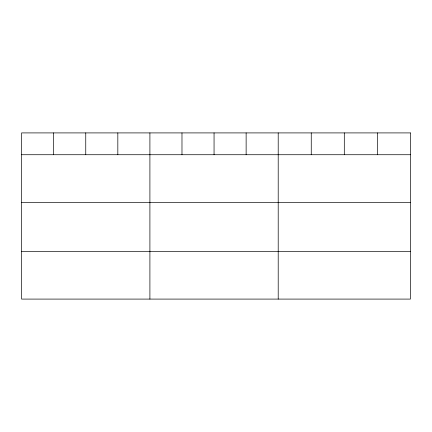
<?xml version="1.0" encoding="UTF-8"?>
<svg xmlns="http://www.w3.org/2000/svg" width="432" height="432" viewBox="0 0 432 432"><rect width="100%" height="100%" fill="white"/><g stroke="black" fill="none" stroke-linecap="round" stroke-linejoin="round"><path stroke-width="0.65" d="M21.6 154.726L410.4 154.726M21.6 202.365L410.4 202.365M21.6 251.451L410.4 251.451M377.352 132.91L377.352 154.726M344.304 132.91L344.304 154.726M311.256 132.91L311.256 154.726M278.208 132.91L278.208 299.09M246.132 132.91L246.132 154.726M214.056 132.91L214.056 154.726M181.98 132.91L181.98 154.726M149.904 132.91L149.904 299.09M117.828 132.91L117.828 154.726M85.752 132.91L85.752 154.726M53.676 132.91L53.676 154.726M410.4 132.91L21.6 132.91L21.6 299.09L410.4 299.09L410.4 132.91"/></g></svg>
